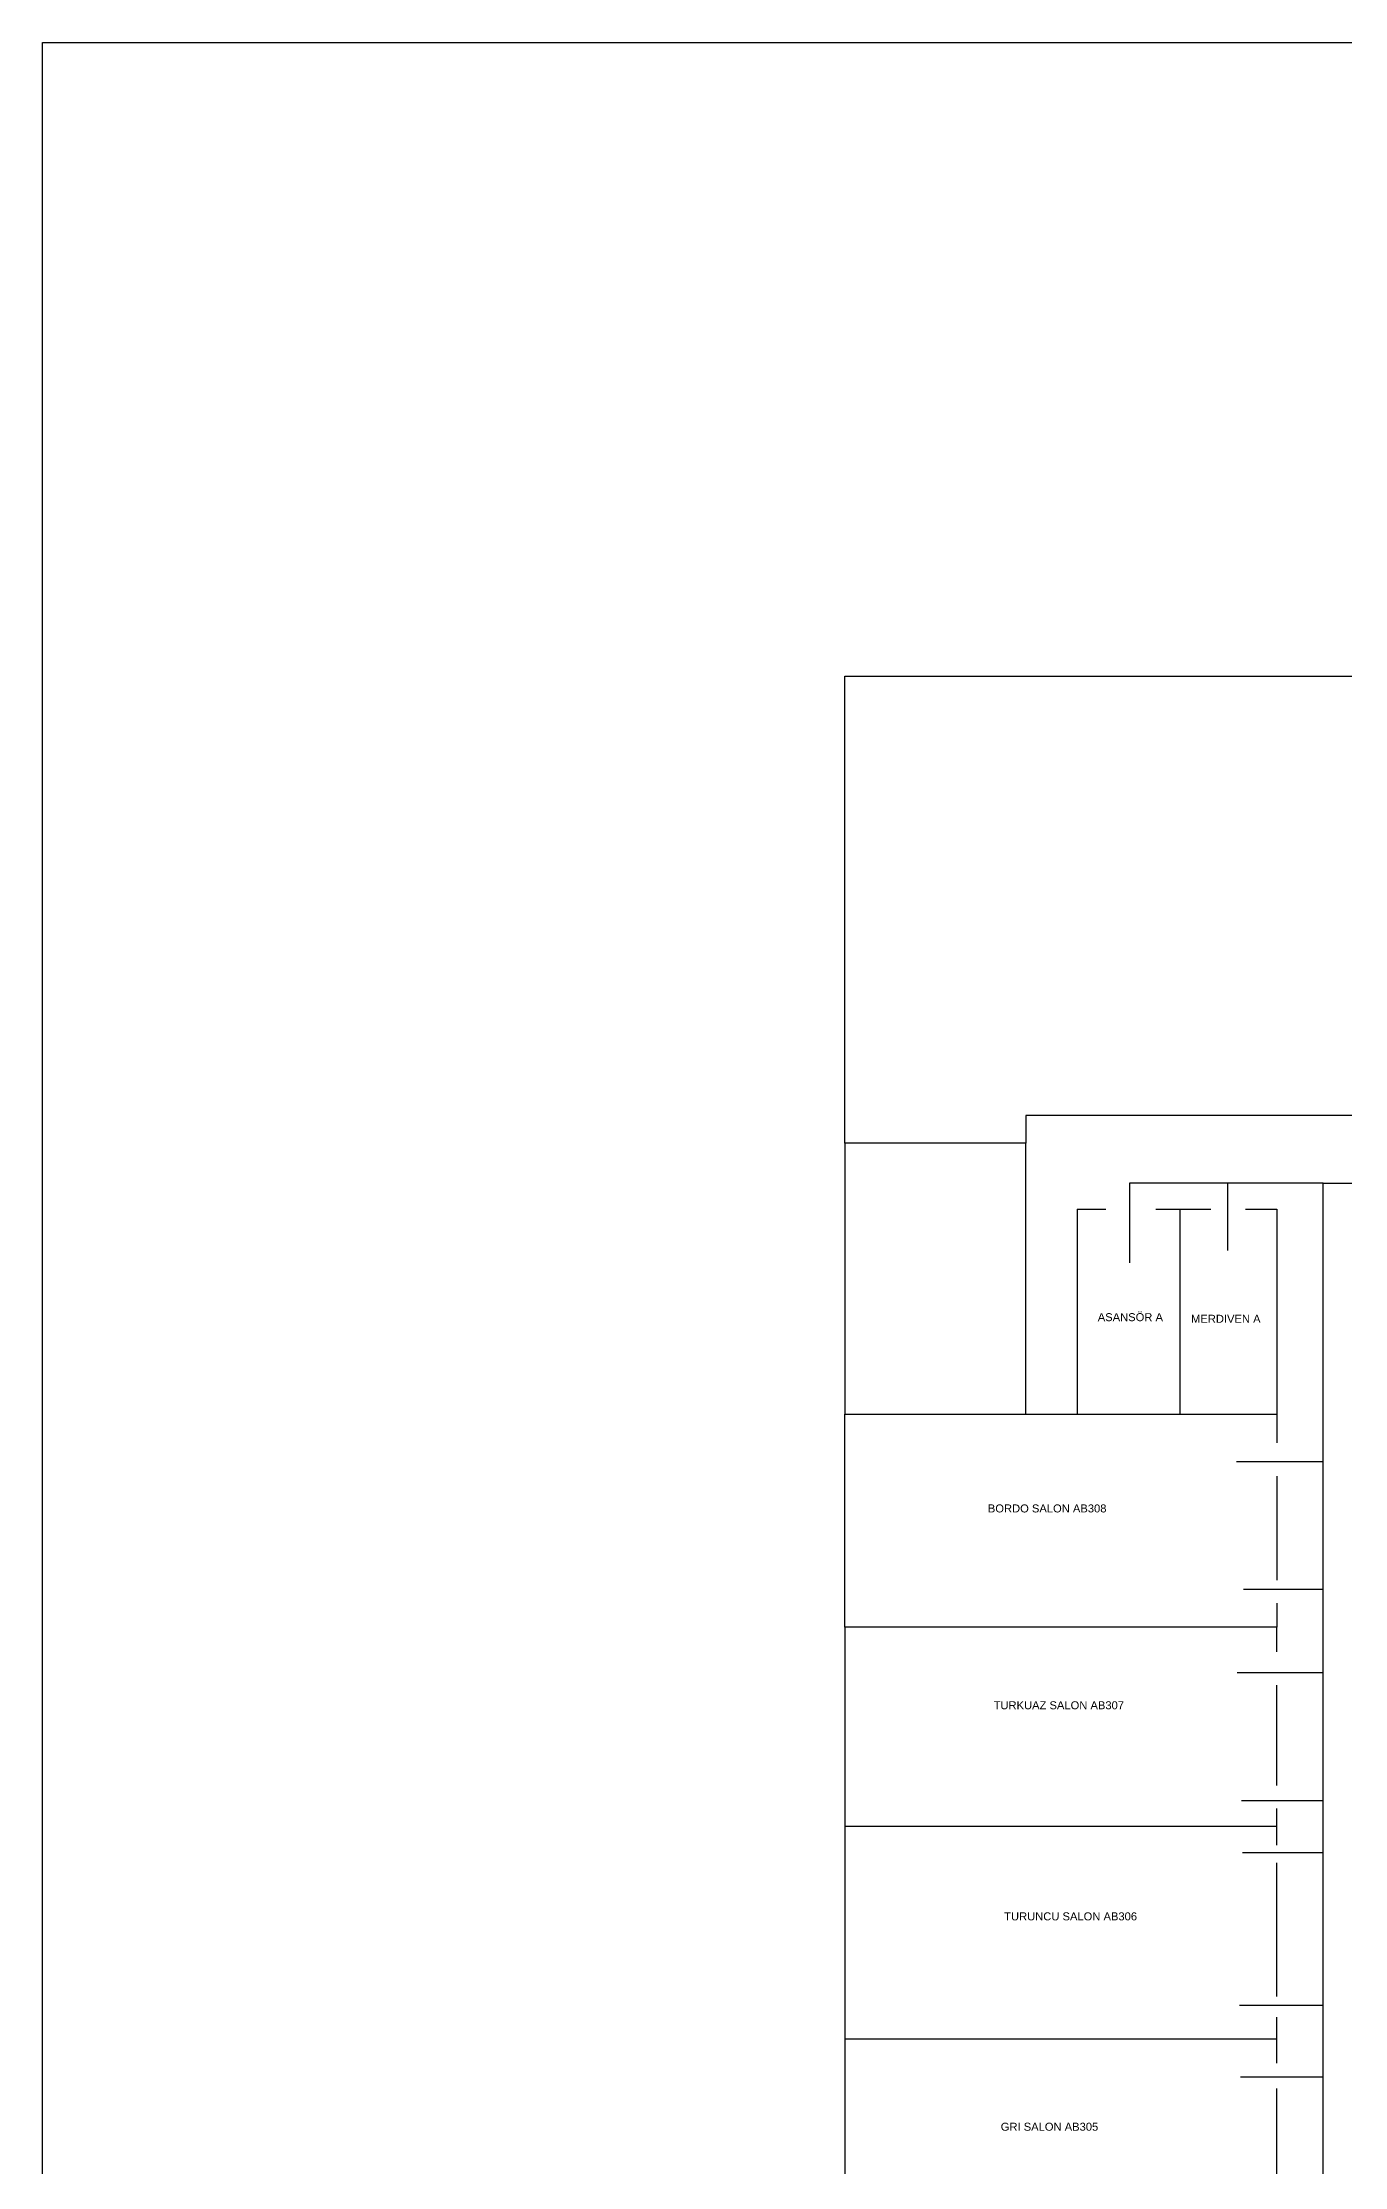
# Model space of a CAD drawing. Header units: metres. Extents: x 38813.5 to 38885.5, y 38458.2 to 38512.3.
# Drawn here: x 38813.5 to 38829.77, y 38485.71 to 38512.26 of the extents above; entities that cross this region are included whole.
import ezdxf

# ---------------------------------------------------------------- set-up
doc = ezdxf.new("R2010")
doc.units = ezdxf.units.M
doc.header["$MEASUREMENT"] = 0
for name, color, linetype in [('Paths', 70, 'Continuous'), ('Rooms', 10, 'Continuous'), ('Walls', 140, 'Continuous')]:
    doc.layers.add(name, color=color, linetype=linetype)
doc.styles.add('Annotative', font='arial.ttf')
doc.styles.get("Standard").update_dxf_attribs({"font": 'arial.ttf', "height": 100})
picture_1 = doc.add_image_def('image1.jpeg', size_in_pixel=(1600, 1200))

msp = doc.modelspace()

# ---------------------------------------------------------------- linework, layer by layer
at = {"layer": 'Paths'}
for points in [[(38828.31, 38498.005), (38827.087, 38498.005), (38827.087, 38497.008)], [(38829.505, 38494.52), (38829.505, 38498.005), (38828.31, 38498.005), (38828.31, 38497.164)], [(38829.505, 38498.005), (38843.945, 38498.005), (38843.945, 38496.386)], [(38829.505, 38492.927), (38829.505, 38494.52), (38828.422, 38494.52)], [(38829.505, 38491.886), (38829.505, 38492.927), (38828.509, 38492.927)], [(38829.505, 38490.284), (38829.505, 38491.886), (38828.432, 38491.886)], [(38829.505, 38489.636), (38829.505, 38490.284), (38828.485, 38490.284)], [(38829.505, 38487.727), (38829.505, 38489.636), (38828.497, 38489.636)], [(38829.505, 38486.831), (38829.505, 38487.727), (38828.459, 38487.727)], [(38829.505, 38485.204), (38829.505, 38486.831), (38828.473, 38486.831)]]:
    msp.add_lwpolyline(points, dxfattribs=at)
at = {"layer": 'Walls'}
for points in [[(38823.527, 38504.339), (38830.12, 38504.339), (38830.12, 38498.848), (38825.789, 38498.848), (38825.789, 38498.504), (38823.527, 38498.504), (38823.527, 38504.339)], [(38823.527, 38498.504), (38823.527, 38495.117), (38825.789, 38495.117), (38825.789, 38498.504)], [(38826.431, 38497.679), (38826.788, 38497.679)], [(38826.431, 38497.679), (38826.431, 38495.117)], [(38827.413, 38497.679), (38828.102, 38497.679)], [(38827.719, 38495.117), (38827.719, 38497.679)], [(38828.535, 38497.679), (38828.928, 38497.679), (38828.928, 38495.117)], [(38828.928, 38492.756), (38828.928, 38492.454), (38823.527, 38492.454), (38823.527, 38495.117)], [(38825.789, 38495.117), (38828.928, 38495.117), (38828.928, 38494.758)], [(38828.928, 38494.341), (38828.928, 38493.044)], [(38823.527, 38492.454), (38823.527, 38489.97), (38828.928, 38489.97), (38828.928, 38490.191)], [(38828.928, 38492.148), (38828.928, 38492.454)], [(38828.928, 38490.477), (38828.928, 38491.73)], [(38823.527, 38489.97), (38823.527, 38487.312), (38828.928, 38487.312), (38828.928, 38487.581)], [(38828.928, 38489.73), (38828.928, 38489.97)], [(38828.928, 38487.838), (38828.928, 38489.512)], [(38823.527, 38487.312), (38823.527, 38484.781), (38828.928, 38484.781), (38828.928, 38484.932)], [(38828.928, 38487.008), (38828.928, 38487.312)], [(38828.928, 38485.201), (38828.928, 38486.688)]]:
    msp.add_lwpolyline(points, dxfattribs=at)

# ---------------------------------------------------------------- texts
at = {"layer": 'Rooms', "char_height": 0.1, "attachment_point": 1, "style": 'Annotative'}
for s, insert, width in [('ASANSÖR A', (38826.689, 38496.379), 1.33347), ('MERDIVEN A', (38827.855, 38496.359), 1.26528), ('GRI SALON AB{\\fArial|b0|i0|c178|p34;305}  ', (38825.476, 38486.262), 1.5399)]:
    msp.add_mtext(s, dxfattribs=dict(at, insert=insert, width=width))
at = {"layer": 'Rooms', "insert": (38825.315, 38493.989), "char_height": 0.1, "attachment_point": 1}
msp.add_mtext('BORDO SALON AB308  ', dxfattribs=at)
at = {"layer": 'Rooms', "char_height": 0.1, "attachment_point": 1, "style": 'Annotative'}
for s, insert in [('TURKUAZ SALON AB307  ', (38825.387, 38491.529)), ('TURUNCU SALON AB30{\\fArial|b0|i0|c178|p34;6}  ', (38825.519, 38488.891))]:
    msp.add_mtext(s, dxfattribs=dict(at, insert=insert))

# ---------------------------------------------------------------- pictures from other files: only their frames are drawn
at = {"layer": 'Rooms'}
image = msp.add_image(picture_1, insert=(38813.498, 38458.233), size_in_units=(72.034, 54.026), dxfattribs=at)
image.dxf.flags = 6

doc.saveas('drawing.dxf')
